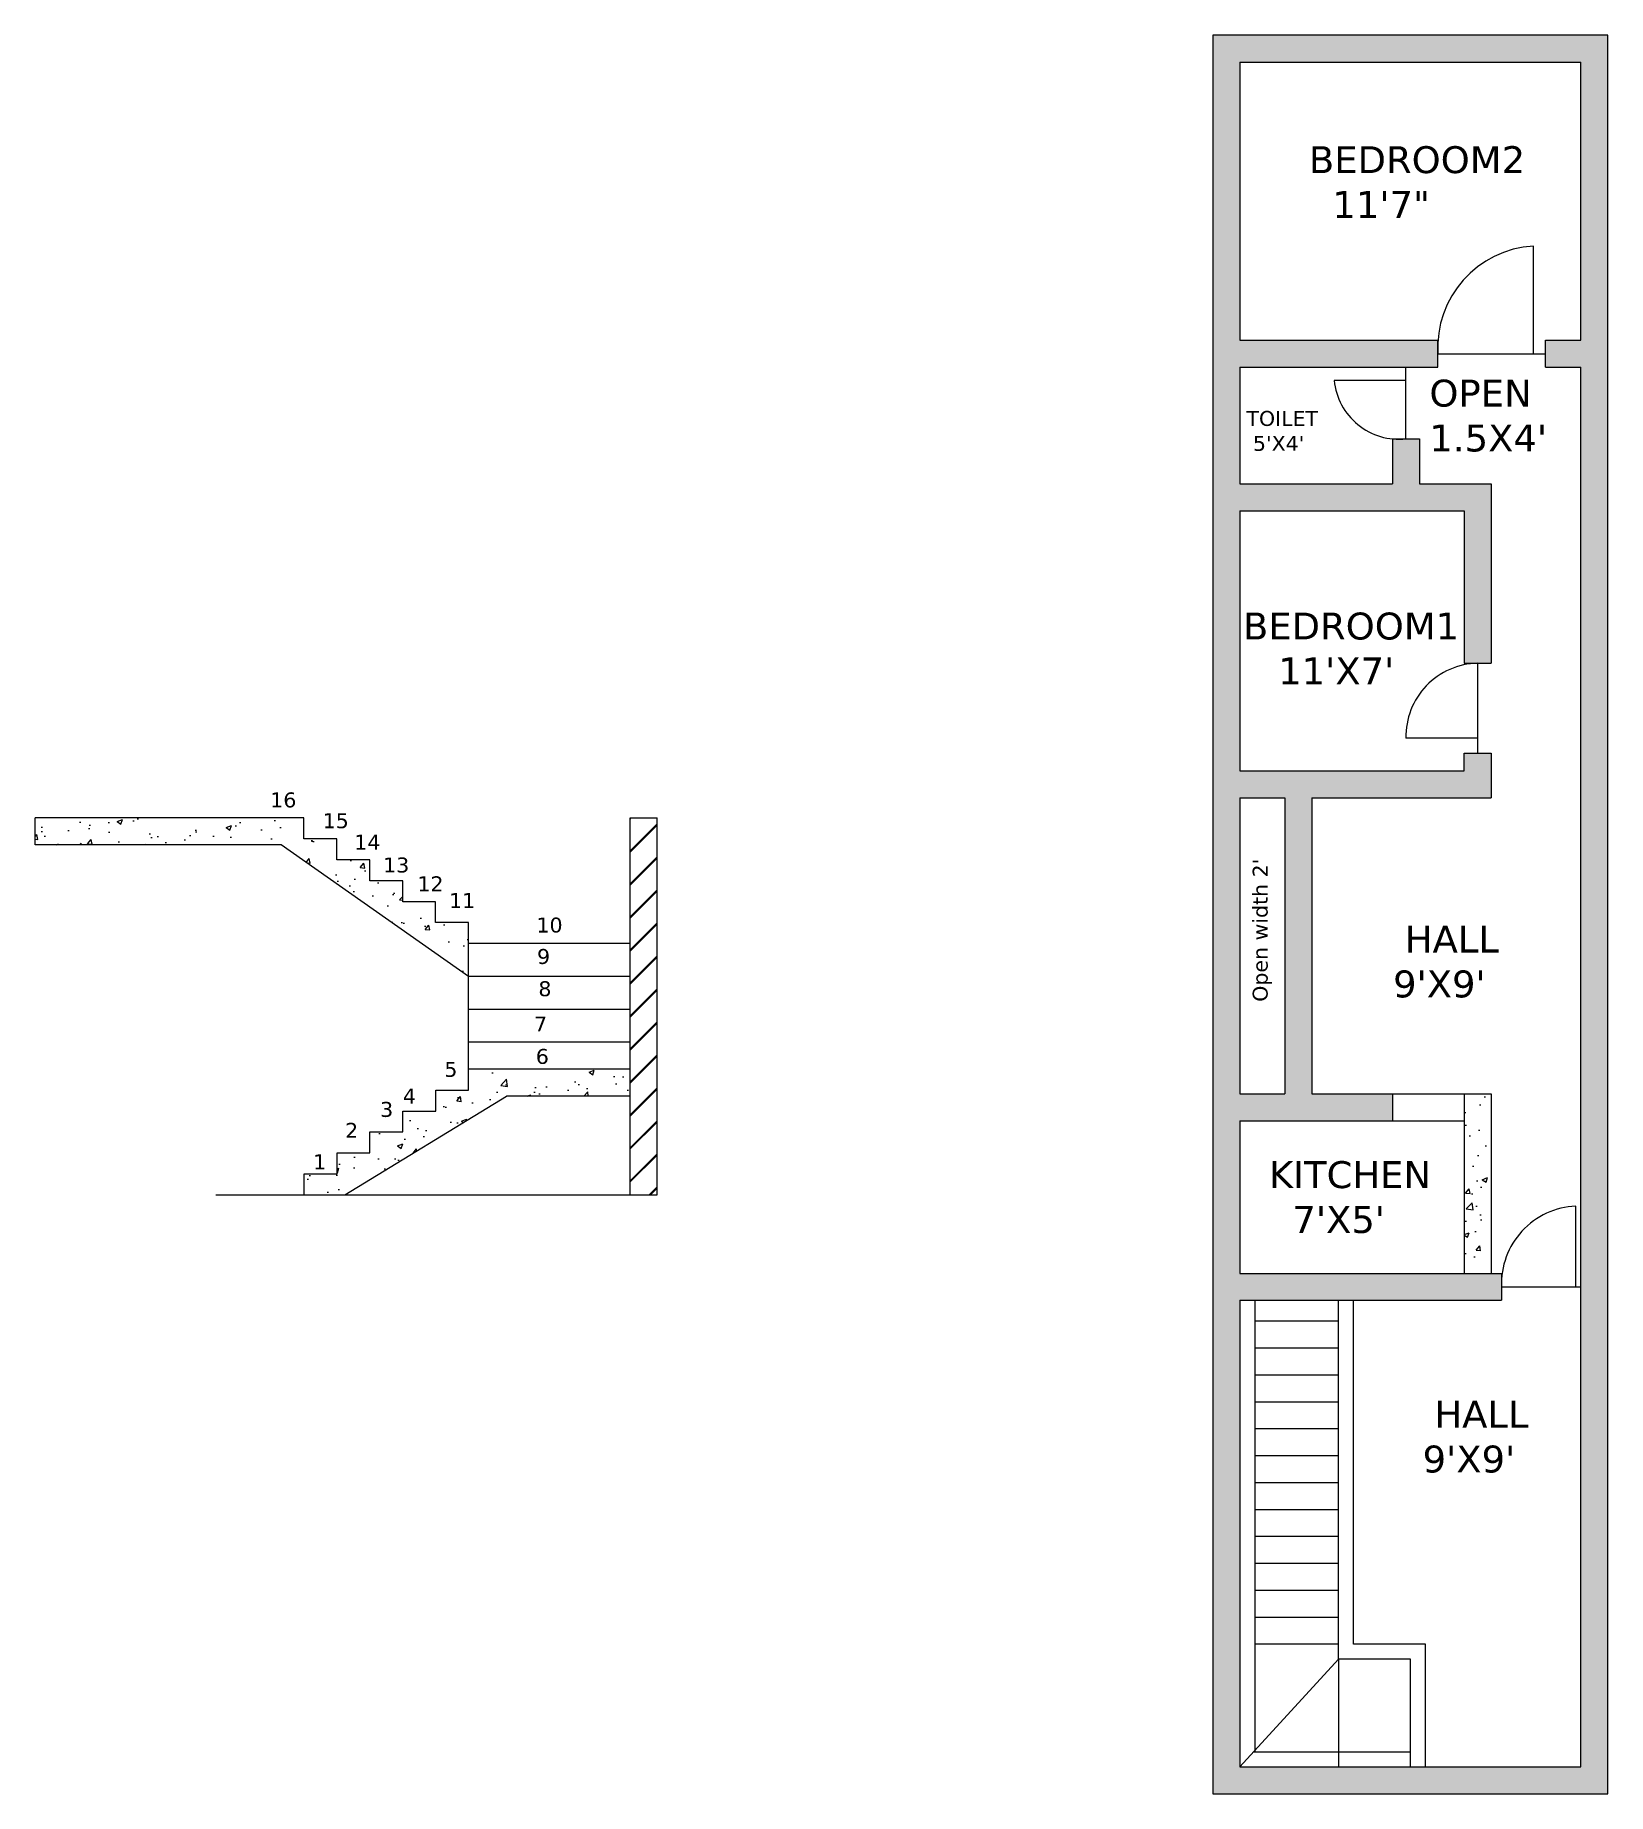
# Model space of a CAD drawing. Header units: millimetres. Extents: x 153 to 679, y 4 to 592.
import ezdxf

# ---------------------------------------------------------------- set-up
doc = ezdxf.new("R2010")
doc.units = ezdxf.units.MM
pattern_1 = [(50, (281.99, -234.96), (18.21847, -1.5939), [1.905, -20.955]), (355, (281.99, -234.96), (-3.52434, 19.1057), [1.524, -16.76406]), (100.4514, (283.509, -235.093), (14.69412, 17.51178), [1.619, -17.80902]), (46.1842, (281.99, -229.88), (27.1079, -4.20423), [2.8575, -31.4325]), (96.6356, (284.25, -230.23), (23.7404, 24.7426), [2.4285, -26.7136]), (351.184, (281.99, -229.88), (23.7404, 24.7426), [2.286, -25.146]), (21, (284.53, -231.15), (15.16144, -10.22652), [1.905, -20.955]), (326, (284.53, -231.15), (6.1802, 18.4188), [1.524, -16.764]), (71.4514, (285.794, -232.003), (21.34164, 8.19228), [1.619, -17.809]), (37.5, (281.99, -234.9604), (0.30886, 8.455504), [0, -16.5608, 0, -17.018, 0, -16.8275]), (7.5, (281.99, -234.96), (6.68197, 10.01806), [0, -9.7028, 0, -16.1798, 0, -6.4135]), (327.5, (276.326, -234.9604), (13.55906, -0.572874), [0, -6.35, 0, -19.812, 0, -26.289]), (317.5, (273.786, -234.96), (14.81292, 2.54265), [0, -8.255, 0, -13.1572, 0, -18.669])]

msp = doc.modelspace()

# ---------------------------------------------------------------- hatches: boundary and pattern name
h = msp.add_hatch()
h.set_pattern_fill('AR-CONC', color=256, scale=0.1)
h.set_pattern_definition(pattern_1)
h.paths.add_polyline_path([(678.69, 591.6), (546.69, 591.6), (546.69, 3.6), (678.69, 3.6)])
h.paths.add_polyline_path([(630.69, 381.6), (639.69, 381.6), (639.69, 441.6), (615.69, 441.6), (615.69, 456.6), (611.19, 456.6, -0.051409), (606.71, 456.6), (606.69, 456.6), (606.69, 441.6), (555.69, 441.6), (555.69, 480.6), (621.88, 480.6), (621.88, 485.1, -0.029937), (621.88, 489.17), (621.88, 489.6), (555.69, 489.6), (555.69, 582.6), (669.69, 582.6), (669.69, 489.6), (657.88, 489.6), (657.88, 480.6), (669.69, 480.6), (669.69, 12.6), (555.69, 12.6), (555.69, 168.6), (643.17, 168.6), (643.17, 173.1, -0.020985), (643.17, 175.28), (643.17, 177.6), (639.69, 177.6), (555.69, 177.6), (555.69, 228.6), (606.69, 228.6), (606.69, 237.6), (579.69, 237.6), (579.69, 336.6), (639.69, 336.6), (639.69, 351.56), (630.69, 351.56), (630.69, 345.6), (555.69, 345.6), (555.69, 432.6), (630.69, 432.6)], flags=16)
h.paths.add_polyline_path([(635.19, 381.6), (635.19, 356.58), (611.19, 356.58, -0.414214)], flags=0)
h.paths.add_polyline_path([(570.69, 336.6), (570.69, 237.6), (555.69, 237.6), (555.69, 336.6)], flags=16)
h.paths.add_polyline_path([(588.69, 48.6), (612.69, 48.6), (612.69, 17.6), (560.28, 17.6), (560.69, 18.05), (560.69, 161.6), (588.69, 161.6)], flags=0)
h = msp.add_hatch()
h.set_pattern_fill('AR-CONC', color=256, scale=0.1)
h.set_pattern_definition([(50, (30.558, 107.901), (18.21847, -1.5939), [1.905, -20.955]), (355, (30.558, 107.901), (-3.5243, 19.1057), [1.524, -16.7641]), (100.4514, (32.076, 107.769), (14.6941, 17.5118), [1.619, -17.809]), (46.184, (30.558, 112.981), (27.1079, -4.2042), [2.8575, -31.4325]), (96.6356, (32.817, 112.63), (23.7404, 24.7426), [2.4285, -26.7136]), (351.184, (30.558, 112.981), (23.7404, 24.7426), [2.286, -25.146]), (21, (33.098, 111.711), (15.16144, -10.2265), [1.905, -20.955]), (326, (33.098, 111.711), (6.1802, 18.4188), [1.524, -16.764]), (71.4514, (34.362, 110.86), (21.34164, 8.1923), [1.619, -17.809]), (37.5, (30.558, 107.9015), (0.30886, 8.4555), [0, -16.5608, 0, -17.018, 0, -16.8275]), (7.5, (30.558, 107.9015), (6.68197, 10.01806), [0, -9.7028, 0, -16.1798, 0, -6.4135]), (327.5, (24.894, 107.9015), (13.55906, -0.57287), [0, -6.35, 0, -19.812, 0, -26.289]), (317.5, (22.354, 107.901), (14.81292, 2.54265), [0, -8.255, 0, -13.1572, 0, -18.669])])
h.paths.add_polyline_path([(242.79, 329.89), (152.91, 329.89), (152.91, 320.89), (235.13, 320.89), (297.79, 276.89), (297.8, 276.89), (297.79, 287.89), (297.79, 294.89), (286.79, 294.89), (286.79, 301.89), (275.79, 301.89), (275.79, 308.89), (264.79, 308.89), (264.79, 315.89), (253.79, 315.89), (253.79, 322.89), (242.79, 322.89)])
h.paths.add_polyline_path([(310.44, 236.89), (351.84, 236.89), (351.84, 245.89), (297.84, 245.89), (297.84, 238.89), (286.84, 238.89), (286.84, 231.89), (275.84, 231.89), (275.84, 224.89), (264.84, 224.89), (264.84, 217.89), (253.84, 217.89), (253.84, 210.89), (242.84, 210.89), (242.84, 203.89), (256.4, 203.89)])
h = msp.add_hatch()
h.set_pattern_fill('JIS_LC_8', color=256)
h.set_pattern_definition([(45, (30.558, 107.9015), (-5.51543, 5.51543), []), (45, (30.958, 107.9015), (-5.51543, 5.51543), [])])
h.paths.add_polyline_path([(351.84, 203.89), (360.84, 203.89), (360.84, 329.89), (351.84, 329.89)])
h = msp.add_hatch()
h.set_pattern_fill('AR-CONC', color=256, scale=0.1)
h.set_pattern_definition(pattern_1)
h.paths.add_polyline_path([(639.69, 237.6), (630.69, 237.6), (630.69, 177.6), (639.69, 177.6)])

# ---------------------------------------------------------------- linework, layer by layer
for p, q in [((555.69, 582.6), (555.69, 489.6)), ((555.69, 582.6), (669.69, 582.6)), ((669.69, 489.6), (669.69, 582.6)), ((653.81, 485.1), (653.81, 521.1)), ((555.69, 489.6), (621.88, 489.6)), ((621.88, 480.6), (621.88, 489.6)), ((657.88, 489.6), (669.69, 489.6)), ((657.88, 480.6), (657.88, 489.6)), ((621.88, 485.1), (657.88, 485.1)), ((555.69, 480.6), (621.88, 480.6)), ((555.69, 480.6), (555.69, 441.6)), ((606.69, 480.6), (615.69, 480.6)), ((611.19, 456.6), (611.19, 480.6)), ((657.88, 480.6), (669.69, 480.6)), ((669.69, 12.6), (669.69, 480.6)), ((611.19, 476.11), (587.19, 476.11)), ((606.69, 456.6), (606.69, 441.6)), ((606.69, 456.6), (615.69, 456.6)), ((615.69, 456.6), (615.69, 441.6)), ((555.69, 441.6), (606.69, 441.6)), ((555.69, 441.6), (606.69, 441.6)), ((615.69, 441.6), (639.69, 441.6)), ((639.69, 441.6), (639.69, 381.6)), ((555.69, 432.6), (630.69, 432.6)), ((555.69, 432.6), (555.69, 345.6)), ((630.69, 432.6), (630.69, 381.6)), ((630.69, 381.6), (639.69, 381.6)), ((635.19, 351.56), (635.19, 381.6)), ((635.19, 356.58), (611.19, 356.58)), ((630.69, 345.6), (630.69, 351.56)), ((630.69, 351.56), (639.69, 351.56)), ((639.69, 351.56), (639.69, 336.6)), ((555.69, 345.6), (630.69, 345.6)), ((555.69, 336.6), (570.69, 336.6)), ((555.69, 336.6), (555.69, 237.6)), ((570.69, 336.6), (570.69, 237.6)), ((579.69, 336.6), (639.69, 336.6)), ((579.69, 336.6), (579.69, 237.6)), ((242.79, 329.89), (152.91, 329.89)), ((152.91, 320.89), (152.91, 329.89)), ((242.79, 322.89), (242.79, 329.89)), ((351.84, 203.89), (351.84, 329.89)), ((351.84, 329.89), (360.84, 329.89)), ((360.84, 203.89), (360.84, 329.89)), ((235.13, 320.89), (152.91, 320.89)), ((297.79, 276.89), (235.13, 320.89)), ((235.13, 320.89), (235.13, 320.89)), ((253.79, 322.89), (242.79, 322.89)), ((253.79, 315.89), (253.79, 322.89)), ((264.79, 315.89), (253.79, 315.89)), ((264.79, 308.89), (264.79, 315.89)), ((275.79, 308.89), (264.79, 308.89)), ((275.79, 301.89), (275.79, 308.89)), ((286.79, 301.89), (275.79, 301.89)), ((286.79, 294.89), (286.79, 301.89)), ((297.79, 294.89), (286.79, 294.89)), ((297.79, 287.89), (297.79, 294.89)), ((351.84, 287.89), (297.79, 287.89)), ((297.84, 245.89), (297.79, 287.89)), ((351.84, 276.89), (297.79, 276.89)), ((351.84, 265.89), (297.79, 265.89)), ((351.84, 254.89), (297.79, 254.89)), ((351.84, 245.89), (297.84, 245.89)), ((297.84, 238.89), (297.84, 245.89)), ((256.4, 203.89), (310.44, 236.89)), ((286.84, 231.89), (286.84, 238.89)), ((286.84, 238.89), (297.84, 238.89)), ((351.84, 236.89), (310.44, 236.89)), ((310.44, 236.89), (310.44, 236.89)), ((555.69, 237.6), (570.69, 237.6)), ((579.69, 237.6), (639.69, 237.6)), ((606.69, 237.6), (606.69, 228.6)), ((630.69, 237.6), (630.69, 177.6)), ((639.69, 237.6), (639.69, 177.6)), ((275.84, 224.89), (275.84, 231.89)), ((275.84, 231.89), (286.84, 231.89)), ((264.84, 217.89), (264.84, 224.89)), ((264.84, 224.89), (275.84, 224.89)), ((555.69, 228.6), (606.69, 228.6)), ((555.69, 228.6), (555.69, 177.6)), ((579.69, 228.6), (630.69, 228.6)), ((253.84, 210.89), (253.84, 217.89)), ((253.84, 217.89), (264.84, 217.89)), ((242.84, 203.89), (242.84, 210.89)), ((242.84, 210.89), (253.84, 210.89)), ((213.28, 203.89), (360.84, 203.89)), ((667.99, 173.1), (667.99, 200.1)), ((555.69, 177.6), (639.69, 177.6)), ((639.69, 177.6), (643.17, 177.6)), ((643.17, 177.6), (643.17, 168.6)), ((643.17, 173.1), (669.69, 173.1)), ((555.69, 168.6), (643.17, 168.6)), ((555.69, 168.6), (555.69, 12.6)), ((560.69, 168.6), (560.69, 18.05)), ((588.69, 48.6), (588.69, 168.6)), ((593.69, 53.6), (593.69, 168.6)), ((588.69, 161.6), (560.69, 161.6)), ((588.69, 152.6), (560.69, 152.6)), ((588.69, 143.6), (560.69, 143.6)), ((588.69, 134.6), (560.69, 134.6)), ((588.69, 125.6), (560.69, 125.6)), ((588.69, 116.6), (560.69, 116.6)), ((588.69, 107.6), (560.69, 107.6)), ((588.69, 98.6), (560.69, 98.6)), ((588.69, 89.6), (560.69, 89.6)), ((588.69, 80.6), (560.69, 80.6)), ((588.69, 71.6), (560.69, 71.6)), ((588.69, 62.6), (560.69, 62.6)), ((588.69, 53.6), (560.69, 53.6)), ((617.69, 53.6), (593.69, 53.6)), ((617.69, 12.6), (617.69, 53.6)), ((588.69, 48.6), (555.69, 12.6)), ((612.69, 48.6), (588.69, 48.6)), ((588.69, 48.6), (588.69, 12.6)), ((612.69, 12.6), (612.69, 48.6)), ((560.69, 18.05), (560.69, 17.6)), ((555.69, 12.6), (669.69, 12.6)), ((560.28, 17.6), (612.69, 17.6))]:
    msp.add_line(p, q)
msp.add_lwpolyline([(546.69, 3.6), (678.69, 3.6), (678.69, 591.6), (546.69, 591.6)], close=True)
for centre, radius, start, end in [((655.84, 487.13), 34.03, 93.42945, 183.42945), ((608.95, 478.36), 21.87, 185.88591, 275.88591), ((635.7, 357.09), 24.51, 91.18664, 181.18664), ((669.08, 174.19), 25.93, 92.4044, 182.4044)]:
    msp.add_arc(centre, radius, start, end)

# ---------------------------------------------------------------- texts
at = {"attachment_point": 1}
for s, width, insert, char_height in [('{\\fVerdana|b0|i0|c0|p34;BEDROOM2\\P  11\'7"}', 52.7029, (578.75, 554.48), 9), ("{\\fVerdana|b0|i0|c0|p34;  OPEN\\P  1.5X4'}", 52.7029, (611.19, 476.43), 9), ("{\\fVerdana|b0|i0|c0|p34; TOILET\\P  5'X4'}", 52.7029, (555.69, 465.96), 5), ("{\\fVerdana|b0|i0|c0|p34;BEDROOM1\\P   11'X7'}", 52.7029, (556.7, 398.55), 9), ('{\\fVerdana|b0|i0|c0|p34;16}', 15.887, (231.51, 338.42), 5), ('{\\fVerdana|b0|i0|c0|p34;15}', 15.887, (249.03, 331.46), 5), ('{\\fVerdana|b0|i0|c0|p34;14}', 15.887, (259.59, 324.28), 5), ('{\\fVerdana|b0|i0|c0|p34;13}', 15.887, (269.25, 316.65), 5), ('{\\fVerdana|b0|i0|c0|p34;12}', 15.887, (280.71, 310.37), 5), ('{\\fVerdana|b0|i0|c0|p34;11}', 15.887, (291.27, 304.76), 5), ('{\\fVerdana|b0|i0|c0|p34;10}', 15.887, (320.51, 296.58), 5), ("{\\fVerdana|b0|i0|c0|p34; HALL\\P9'X9'}", 52.7029, (606.9, 293.89), 9), ('{\\fVerdana|b0|i0|c0|p34;9}', 15.887, (320.7, 286.06), 5), ('{\\fVerdana|b0|i0|c0|p34;8}', 15.887, (321.15, 275.28), 5), ('{\\fVerdana|b0|i0|c0|p34;7}', 15.887, (319.72, 263.49), 5), ('{\\fVerdana|b0|i0|c0|p34;5}', 15.887, (289.7, 248.33), 5), ('{\\fVerdana|b0|i0|c0|p34;6}', 15.887, (320.29, 252.66), 5), ('{\\fVerdana|b0|i0|c0|p34;4}', 15.887, (275.84, 239.38), 5), ('{\\fVerdana|b0|i0|c0|p34;3}', 15.887, (268.25, 234.93), 5), ('{\\fVerdana|b0|i0|c0|p34;2}', 15.887, (256.53, 227.93), 5), ('{\\fVerdana|b0|i0|c0|p34;1}', 15.887, (245.88, 217.43), 5), ("{\\fVerdana|b0|i0|c0|p34;KITCHEN\\P  7'X5'}", 52.7029, (565.39, 215.13), 9), ("{\\fVerdana|b0|i0|c0|p34; HALL\\P9'X9'}", 52.7029, (616.78, 135.04), 9)]:
    msp.add_mtext_dynamic_manual_height_columns(s, width=width, gutter_width=12.5, heights=[0], dxfattribs=dict(at, insert=insert, char_height=char_height))
at = {"insert": (559.96, 268.42), "char_height": 5, "attachment_point": 1, "rotation": 90}
msp.add_mtext_dynamic_manual_height_columns("{\\fVerdana|b0|i0|c0|p34;Open width 2'}", width=52.7029, gutter_width=12.5, heights=[0], dxfattribs=at)

doc.saveas('drawing.dxf')
